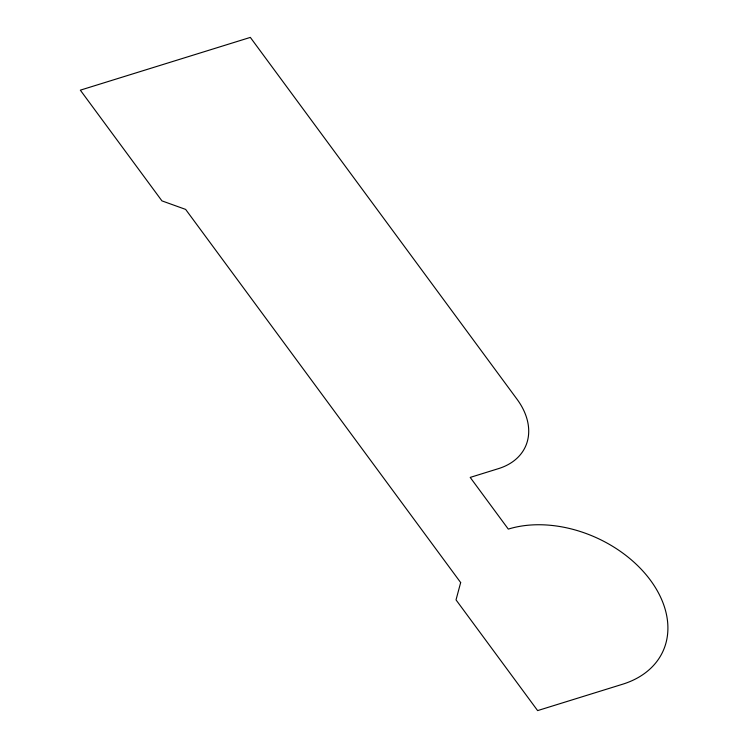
<?xml version="1.0" encoding="UTF-8"?>
<svg xmlns="http://www.w3.org/2000/svg" width="748" height="748" viewBox="0 0 748 748"><rect width="100%" height="100%" fill="white"/><g stroke="black" fill="none" stroke-linecap="round" stroke-linejoin="round"><path stroke-width="1.12" d="M460.665 582.561L456.028 599.887L537.625 710.6L622.626 684.224A107.216 75.548 24.6 0 0 650.47 580.28A107.216 75.548 24.6 0 0 508.303 529.107L470.202 477.411L498.533 468.613A71.481 50.368 24.6 0 0 517.092 399.32L250.337 37.4L80.335 90.162L161.933 200.875L185.635 209.403L460.665 582.561"/></g></svg>
